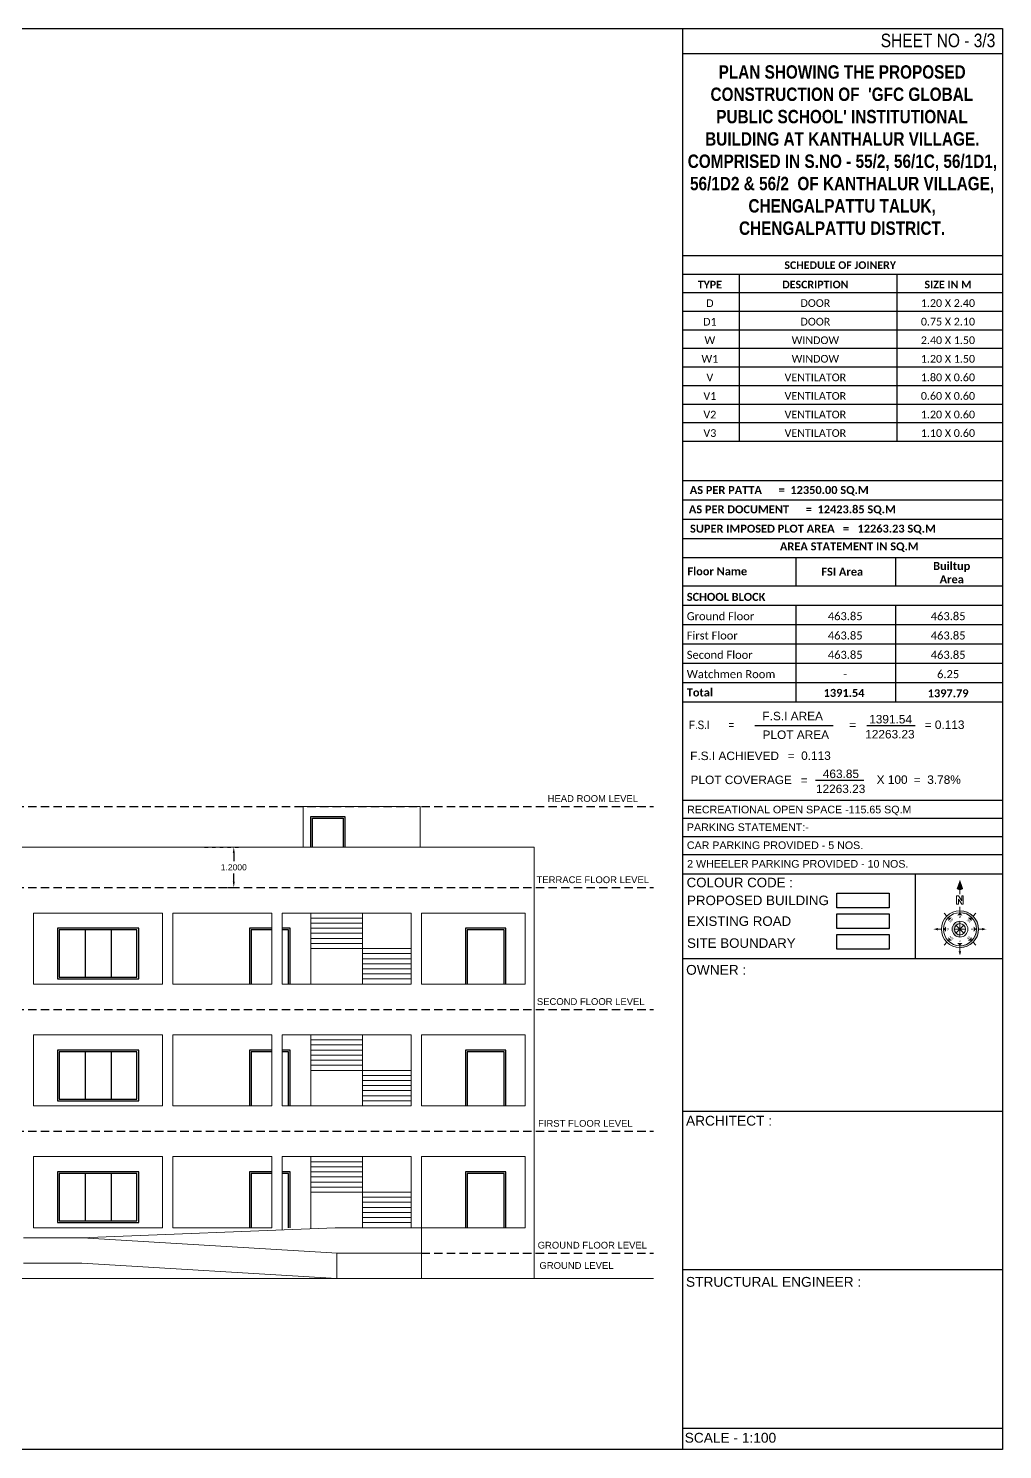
# Model space of a CAD drawing. Header units: metres. Extents: x 2792 to 3145, y -72 to 111.
# Drawn here: x 3115.78 to 3144.56, y -71.97 to -29.97 of the extents above; entities that cross this region are included whole.
import ezdxf
from ezdxf.enums import TextEntityAlignment as Align

# ---------------------------------------------------------------- set-up
doc = ezdxf.new("R2010")
doc.units = ezdxf.units.M
doc.header["$MEASUREMENT"] = 0
doc.header["$PDMODE"] = 35
for name, pattern in [('DOT2', [0.125, 0, -0.125]), ('HIDDEN', [0.375, 0.25, -0.125]), ('PHANTOM2', [1.25, 0.625, -0.125, 0.125, -0.125, 0.125, -0.125])]:
    doc.linetypes.add(name, pattern=pattern)
for name, color, linetype in [('BLK_1_PARAPET_HT', 233, 'Continuous'), ('Layer5', 30, 'Continuous'), ('Title-text', 7, 'Continuous'), ('WIN', 2, 'Continuous')]:
    doc.layers.add(name, color=color, linetype=linetype)
for name, color, linetype, lineweight in [('Col', 2, 'Continuous', 40), ('DIM', 7, 'Continuous', 18), ('Hidden', 8, 'HIDDEN', 0), ('North Pont', 7, 'Continuous', 15), ('Stair', 52, 'Continuous', 18), ('Text', 7, 'Continuous', 5)]:
    doc.layers.add(name, color=color, linetype=linetype, lineweight=lineweight)
doc.styles.add('ariel narrow', font='ARIALN.TTF')
doc.styles.add('RomanS', font='arial.ttf', dxfattribs={"height": 9})
doc.styles.add('SKR', font='ARIALN.TTF')
doc.styles.get("Standard").update_dxf_attribs({"font": 'arial.ttf'})
doc.dimstyles.get("Standard").update_dxf_attribs({"dimtxt": 0.18, "dimasz": 0.18, "dimexe": 0.18, "dimexo": 0.0625, "dimgap": 0.09, "dimtad": 0, "dimtih": 1, "dimtoh": 1, "dimdec": 4, "dimzin": 0, "dimdsep": 46, "dimtxsty": 'Standard', "dimcen": 0.09, "dimadec": 0, "dimazin": 0, "dimtfac": 1, "dimtdec": 4, "dimtofl": 0, "dimtmove": 0, "dimatfit": 3, "dimfxl": 0, "dimtolj": 1, "dimtzin": 0, "dimarcsym": 0})

# ---------------------------------------------------------------- blocks, each defined once
blk = doc.blocks.new('NR')
at = {"layer": 'North Pont'}
h = blk.add_hatch(color=0, dxfattribs=at)
h.paths.add_polyline_path([(2705, 1548, -0.414214), (2887, 1731), (2887, 1753, 0.414214), (2682, 1548, 0.414214), (2887, 1343), (2887, 1365, -0.414214)])
h.paths.add_polyline_path([(2887, 1486), (2887, 1460, 0.414214), (2975, 1548, 0.414214), (2887, 1636), (2887, 1610, -0.414214), (2949, 1548, -0.414214)])
at = {"layer": 'North Pont', "color": 0}
for p, q in [((2887, 1753), (2887, 1796)), ((2887, 1753), (2887, 1731)), ((2742, 1693), (2712, 1724)), ((2931, 1592), (2844, 1504)), ((2844, 1592), (2931, 1504)), ((2844, 1504), (2931, 1592)), ((2931, 1504), (2844, 1592)), ((2887, 1610), (2887, 1636)), ((2887, 1610), (2887, 1486)), ((2887, 1486), (2887, 1610)), ((3032, 1693), (3063, 1724)), ((2682, 1548), (2639, 1548)), ((2949, 1548), (2825, 1548)), ((2825, 1548), (2949, 1548)), ((2887, 1486), (2887, 1460)), ((3093, 1548), (3136, 1548)), ((2742, 1403), (2712, 1372)), ((2887, 1343), (2887, 1365)), ((2887, 1343), (2887, 1299)), ((3032, 1403), (3063, 1372)), ((2887, 1160), (2887, 1117))]:
    blk.add_line(p, q, dxfattribs=at)
at = {"layer": 'North Pont', "color": 0, "linetype": 'ByBlock'}
for p, q in [((2850, 1179), (2850, 1271)), ((2850, 1271), (2868, 1271)), ((2868, 1271), (2905, 1216)), ((2905, 1271), (2924, 1271)), ((2905, 1216), (2905, 1271)), ((2924, 1271), (2924, 1179)), ((2868, 1179), (2850, 1179)), ((2905, 1179), (2868, 1234)), ((2868, 1234), (2868, 1179)), ((2924, 1179), (2905, 1179))]:
    blk.add_line(p, q, dxfattribs=at)
at = {"layer": 'North Pont', "color": 0}
for radius in [205, 183, 87.7, 62]:
    blk.add_circle((2887, 1548), radius, dxfattribs=at)
for points in [[(2873, 1789), (2887, 1796), (2887, 1840)], [(2887, 1840), (2902, 1789), (2887, 1796)], [(2705, 1548), (2734, 1577), (2734, 1519)], [(2758, 1677), (2800, 1677), (2758, 1636)], [(2887, 1731), (2917, 1701), (2858, 1701)], [(3017, 1677), (3017, 1636), (2975, 1677)], [(3070, 1548), (3041, 1519), (3041, 1577)], [(2595, 1548), (2646, 1562), (2639, 1548)], [(2646, 1533), (2639, 1548), (2595, 1548)], [(2758, 1419), (2758, 1460), (2800, 1419)], [(3017, 1419), (2975, 1419), (3017, 1460)], [(3129, 1562), (3136, 1548), (3180, 1548)], [(3180, 1548), (3129, 1533), (3136, 1548)], [(2887, 1365), (2858, 1394), (2917, 1394)], [(2887, 1117), (2851, 1102), (2887, 1000)], [(2887, 1000), (2924, 1102), (2887, 1117)]]:
    blk.add_solid(points, dxfattribs=at)
at = {"layer": 'North Pont', "color": 0, "style": 'RomanS'}
for s, rotation, p in [('SE', 224.0584, (2782, 1652)), ('S', 270, (2874, 1684)), ('SW', 315, (2975, 1636)), ('E', 270, (2744, 1546)), ('NE', 319.5636, (2783, 1447)), ('N', 270, (2875, 1412)), ('NW', 225, (2975, 1460)), ('W', 270, (3012, 1548))]:
    blk.add_text(s, height=21.9, rotation=rotation, dxfattribs=at).set_placement(p, align=Align.CENTER)
blk = doc.blocks.new('*D244')
at = {"layer": 'BLK_1_PARAPET_HT', "color": 0, "linetype": 'DOT2', "lineweight": -2}
for p, q in [((3120.986, -54.164), (3122.027, -54.164)), ((3120.986, -55.364), (3122.027, -55.364))]:
    blk.add_line(p, q, dxfattribs=at)
at = {"layer": 'BLK_1_PARAPET_HT', "color": 0, "linetype": 'PHANTOM2', "lineweight": -2}
for p, q in [((3121.847, -54.344), (3121.847, -54.582)), ((3121.847, -55.184), (3121.847, -54.946))]:
    blk.add_line(p, q, dxfattribs=at)
at = {"layer": 'BLK_1_PARAPET_HT', "color": 0}
for points in [[(3121.817, -54.344), (3121.877, -54.344), (3121.847, -54.164)], [(3121.817, -55.184), (3121.877, -55.184), (3121.847, -55.364)]]:
    blk.add_solid(points, dxfattribs=at)
at = {"layer": 'Defpoints', "color": 0}
for p in [(3120.923, -54.164), (3121.847, -54.164), (3120.923, -55.364)]:
    blk.add_point(p, dxfattribs=at)
at = {"layer": 'BLK_1_PARAPET_HT', "color": 0, "insert": (3121.847, -54.764), "char_height": 0.18, "attachment_point": 5}
blk.add_mtext('\\A1;1.2000', dxfattribs=at)

msp = doc.modelspace()

# ---------------------------------------------------------------- linework, layer by layer
for p, q in [((3135.1032, -29.97156), (3135.1032, -71.97156)), ((3135.1032, -30.71091), (3144.56191, -30.71091)), ((3135.1032, -36.68154), (3144.56191, -36.68154)), ((3135.1032, -37.23032), (3144.56191, -37.23032)), ((3136.77957, -37.23032), (3136.77957, -42.16935)), ((3141.44206, -37.23032), (3141.44206, -42.16935)), ((3135.1032, -37.7791), (3144.56191, -37.7791)), ((3135.1032, -38.0658), (3135.1032, -45.39657)), ((3135.1032, -38.32788), (3144.56191, -38.32788)), ((3135.1032, -38.87666), (3144.56191, -38.87666)), ((3135.1032, -39.42544), (3144.56191, -39.42544)), ((3135.1032, -39.97422), (3144.56191, -39.97422)), ((3135.1032, -40.523), (3144.56191, -40.523)), ((3135.1032, -41.07178), (3144.56191, -41.07178)), ((3135.1032, -41.62057), (3144.56191, -41.62057)), ((3135.1032, -42.16935), (3144.56191, -42.16935)), ((3135.1032, -43.32921), (3144.56191, -43.32921)), ((3135.1032, -43.89999), (3144.56191, -43.89999)), ((3135.1032, -44.47077), (3144.56191, -44.47077)), ((3135.1032, -45.04155), (3144.56191, -45.04155)), ((3135.1032, -45.61233), (3144.56191, -45.61233)), ((3138.44993, -45.61233), (3138.44993, -46.44933)), ((3141.39953, -45.61233), (3141.39953, -46.44933)), ((3135.1032, -46.44933), (3144.56191, -46.44933)), ((3135.1032, -47.02011), (3144.56191, -47.02011)), ((3138.44993, -47.02011), (3138.44993, -47.59089)), ((3141.39953, -47.02011), (3141.39953, -47.59089)), ((3135.1032, -47.59089), (3144.56191, -47.59089)), ((3138.44993, -47.59089), (3138.44993, -49.87401)), ((3141.39953, -47.59089), (3141.39953, -49.87401)), ((3135.1032, -48.16167), (3144.56191, -48.16167)), ((3135.1032, -48.73245), (3144.56191, -48.73245)), ((3135.1032, -49.30323), (3144.56191, -49.30323)), ((3135.1032, -49.87401), (3144.56191, -49.87401)), ((3135.1032, -52.78183), (3144.56191, -52.78183)), ((3135.1032, -52.78183), (3144.56191, -52.78183)), ((3135.1032, -52.78183), (3135.1032, -54.38274)), ((3135.1032, -53.31547), (3144.56191, -53.31547)), ((3135.1032, -53.8491), (3144.56191, -53.8491)), ((3135.1032, -54.38274), (3144.56191, -54.38274)), ((3135.1032, -54.95345), (3144.56191, -54.95345)), ((3141.99367, -57.46051), (3141.99367, -54.95345)), ((3135.1032, -57.46051), (3144.56191, -57.46051)), ((3135.1032, -61.96955), (3144.56191, -61.96955)), ((3135.1032, -66.65322), (3144.56191, -66.65322)), ((3135.1032, -71.33689), (3144.56191, -71.33689))]:
    msp.add_line(p, q)
for points in [[(3073.38672, -29.97156), (3144.56191, -29.97156), (3144.56191, -71.97156), (3073.38672, -71.97156)], [(3139.6608, -55.52883), (3141.21407, -55.52883), (3141.21407, -55.96152), (3139.6608, -55.96152)], [(3139.6608, -56.14248), (3141.21407, -56.14248), (3141.21407, -56.57517), (3139.6608, -56.57517)], [(3139.6608, -56.75106), (3141.21407, -56.75106), (3141.21407, -57.18375), (3139.6608, -57.18375)]]:
    msp.add_lwpolyline(points, close=True)
at = {"layer": 'Col', "color": 6, "lineweight": 15}
for p, q in [((3115.92919, -58.21398), (3115.92919, -56.11398)), ((3115.92919, -56.11398), (3119.74419, -56.11398)), ((3119.74419, -58.21398), (3119.74419, -56.11398)), ((3120.04419, -58.21398), (3120.04419, -56.11398)), ((3120.04419, -56.11398), (3122.97419, -56.11398)), ((3122.97419, -58.21398), (3122.97419, -56.11398)), ((3123.27419, -58.21398), (3123.27419, -56.11398)), ((3123.27419, -56.11398), (3127.08919, -56.11398)), ((3127.08919, -58.21398), (3127.08919, -56.11398)), ((3127.38919, -58.21398), (3127.38919, -56.11398)), ((3127.38919, -56.11398), (3130.45419, -56.11398)), ((3130.45419, -58.21398), (3130.45419, -56.11398)), ((3115.92919, -58.21398), (3119.74419, -58.21398)), ((3120.04419, -58.21398), (3122.97419, -58.21398)), ((3123.27419, -58.21398), (3127.08919, -58.21398)), ((3127.38919, -58.21398), (3130.45419, -58.21398)), ((3115.92919, -61.81398), (3115.92919, -59.71398)), ((3115.92919, -59.71398), (3119.74419, -59.71398)), ((3119.74419, -61.81398), (3119.74419, -59.71398)), ((3120.04419, -61.81398), (3120.04419, -59.71398)), ((3120.04419, -59.71398), (3122.97419, -59.71398)), ((3122.97419, -61.81398), (3122.97419, -59.71398)), ((3123.27419, -61.81398), (3123.27419, -59.71398)), ((3123.27419, -59.71398), (3127.08919, -59.71398)), ((3127.08919, -61.81398), (3127.08919, -59.71398)), ((3127.38919, -61.81398), (3127.38919, -59.71398)), ((3127.38919, -59.71398), (3130.45419, -59.71398)), ((3130.45419, -61.81398), (3130.45419, -59.71398)), ((3115.92919, -61.81398), (3119.74419, -61.81398)), ((3120.04419, -61.81398), (3122.97419, -61.81398)), ((3123.27419, -61.81398), (3127.08919, -61.81398)), ((3127.38919, -61.81398), (3130.45419, -61.81398)), ((3115.92919, -65.41398), (3115.92919, -63.31398)), ((3115.92919, -63.31398), (3119.74419, -63.31398)), ((3119.74419, -65.41398), (3119.74419, -63.31398)), ((3120.04419, -65.41398), (3120.04419, -63.31398)), ((3120.04419, -63.31398), (3122.97419, -63.31398)), ((3122.97419, -65.41398), (3122.97419, -63.31398)), ((3123.27419, -65.47678), (3123.27419, -63.31398)), ((3123.27419, -63.31398), (3127.08919, -63.31398)), ((3127.08919, -65.41398), (3127.08919, -63.31398)), ((3127.38919, -65.41398), (3127.38919, -63.31398)), ((3127.38919, -63.31398), (3130.45419, -63.31398)), ((3130.45419, -65.41398), (3130.45419, -63.31398)), ((3115.92919, -65.41398), (3119.74419, -65.41398)), ((3120.04419, -65.41398), (3122.97419, -65.41398)), ((3127.38919, -65.41398), (3130.45419, -65.41398))]:
    msp.add_line(p, q, dxfattribs=at)
at = {"layer": 'DIM'}
for p, q in [((3076.14919, -54.16398), (3130.71919, -54.16398)), ((3130.71919, -66.91398), (3130.71919, -54.16398)), ((3074.1422, -66.91398), (3134.24689, -66.91398))]:
    msp.add_line(p, q, dxfattribs=at)
at = {"layer": 'Hidden', "linetype": 'ByBlock', "ltscale": 0.5}
for p, q in [((3125.6492, -56.26398), (3124.12421, -56.26398)), ((3125.6492, -56.41398), (3124.12421, -56.41398)), ((3125.6492, -56.56398), (3124.12421, -56.56398)), ((3125.6492, -56.71398), (3124.12421, -56.71398)), ((3125.6492, -56.86398), (3124.12421, -56.86398)), ((3125.6492, -57.01398), (3124.12421, -57.01398)), ((3127.08919, -57.16398), (3124.12421, -57.16398)), ((3127.08919, -57.31398), (3125.6492, -57.31398)), ((3127.08919, -57.46398), (3125.6492, -57.46398)), ((3127.08919, -57.61398), (3125.6492, -57.61398)), ((3127.08919, -57.76398), (3125.6492, -57.76398)), ((3127.08919, -57.91398), (3125.6492, -57.91398)), ((3127.08919, -58.06398), (3125.6492, -58.06398)), ((3125.6492, -59.86398), (3124.12421, -59.86398)), ((3125.6492, -60.01398), (3124.12421, -60.01398)), ((3125.6492, -60.16398), (3124.12421, -60.16398)), ((3125.6492, -60.31398), (3124.12421, -60.31398)), ((3125.6492, -60.46398), (3124.12421, -60.46398)), ((3125.6492, -60.61398), (3124.12421, -60.61398)), ((3127.08919, -60.76398), (3124.12421, -60.76398)), ((3127.08919, -60.91398), (3125.6492, -60.91398)), ((3127.08919, -61.06398), (3125.6492, -61.06398)), ((3127.08919, -61.21398), (3125.6492, -61.21398)), ((3127.08919, -61.36398), (3125.6492, -61.36398)), ((3127.08919, -61.51398), (3125.6492, -61.51398)), ((3127.08919, -61.66398), (3125.6492, -61.66398)), ((3125.6492, -63.46398), (3124.12421, -63.46398)), ((3125.6492, -63.61398), (3124.12421, -63.61398)), ((3125.6492, -63.76398), (3124.12421, -63.76398)), ((3125.6492, -63.91398), (3124.12421, -63.91398)), ((3125.6492, -64.06398), (3124.12421, -64.06398)), ((3125.6492, -64.21398), (3124.12421, -64.21398)), ((3127.08919, -64.36398), (3124.12421, -64.36398)), ((3127.08919, -64.51398), (3125.6492, -64.51398)), ((3127.08919, -64.66398), (3125.6492, -64.66398)), ((3127.08919, -64.81398), (3125.6492, -64.81398)), ((3127.08919, -64.96398), (3125.6492, -64.96398)), ((3117.32922, -65.71458), (3124.8442, -65.41398)), ((3124.8442, -65.41398), (3127.38919, -65.41398)), ((3127.08919, -65.11398), (3125.6492, -65.11398)), ((3127.08919, -65.26398), (3125.6492, -65.26398)), ((3127.38919, -65.41398), (3127.38919, -66.91398)), ((3117.35919, -65.71398), (3115.62919, -65.71398)), ((3124.91156, -66.16398), (3117.3666, -65.71309)), ((3124.88917, -66.16265), (3124.88917, -66.91398)), ((3124.88917, -66.16398), (3127.38919, -66.16398)), ((3117.35919, -66.46398), (3115.62919, -66.46398)), ((3124.88917, -66.91398), (3117.35919, -66.46398))]:
    msp.add_line(p, q, dxfattribs=at)
at = {"layer": 'Layer5', "linetype": 'HIDDEN'}
for p, q in [((3074.1422, -52.96398), (3134.24689, -52.96398)), ((3074.1422, -55.36398), (3134.24689, -55.36398)), ((3074.1422, -58.96398), (3134.24689, -58.96398)), ((3074.1422, -62.56398), (3134.24689, -62.56398)), ((3127.38919, -66.16398), (3134.24689, -66.16398))]:
    msp.add_line(p, q, dxfattribs=at)
at = {"layer": 'Stair', "ltscale": 20}
for p, q in [((3124.12421, -58.21398), (3124.12421, -56.11398)), ((3125.6492, -58.21398), (3125.6492, -56.11398)), ((3124.12421, -61.81398), (3124.12421, -59.71398)), ((3125.6492, -61.81398), (3125.6492, -59.71398)), ((3124.12421, -65.44278), (3124.12421, -63.31398)), ((3125.6492, -65.41398), (3125.6492, -63.31398))]:
    msp.add_line(p, q, dxfattribs=at)
msp.add_lwpolyline([(3123.8942, -54.16398), (3123.8942, -52.96398), (3127.35419, -52.96398), (3127.35419, -54.16398)], dxfattribs=at)
at = {"layer": 'Title-text', "linetype": 'Continuous'}
for p, q in [((3137.23808, -50.57627), (3139.55543, -50.57627)), ((3140.55255, -50.57627), (3141.98103, -50.57627)), ((3139.03137, -52.19075), (3140.45985, -52.19075))]:
    msp.add_line(p, q, dxfattribs=at)
at = {"layer": 'WIN', "color": 8}
for p, q in [((3117.45335, -56.61398), (3117.45335, -58.01398)), ((3118.22002, -56.61398), (3118.22002, -58.01398)), ((3117.45335, -60.21398), (3117.45335, -61.61398)), ((3118.22002, -60.21398), (3118.22002, -61.61398)), ((3117.45335, -63.81398), (3117.45335, -65.21398)), ((3118.22002, -63.81398), (3118.22002, -65.21398))]:
    msp.add_line(p, q, dxfattribs=at)
at = {"layer": 'WIN', "color": 34}
for points in [[(3124.12414, -54.16398), (3124.12414, -53.26398), (3125.12414, -53.26398), (3125.12414, -54.16398)], [(3124.17414, -54.16398), (3124.17414, -53.31398), (3125.07414, -53.31398), (3125.07414, -54.16398)], [(3122.97419, -56.56398), (3122.30919, -56.56398), (3122.30919, -58.21398)], [(3122.97419, -56.61398), (3122.35919, -56.61398), (3122.35919, -58.21398)], [(3123.50919, -58.21398), (3123.50919, -56.56398), (3123.27419, -56.56398)], [(3123.45919, -58.21398), (3123.45919, -56.61398), (3123.27419, -56.61398)], [(3129.8892, -58.21398), (3129.8892, -56.56398), (3128.6892, -56.56398), (3128.6892, -58.21398)], [(3129.8392, -58.21398), (3129.8392, -56.61398), (3128.7392, -56.61398), (3128.7392, -58.21398)], [(3122.97419, -60.16398), (3122.30919, -60.16398), (3122.30919, -61.81398)], [(3122.97419, -60.21398), (3122.35919, -60.21398), (3122.35919, -61.81398)], [(3123.50919, -61.81398), (3123.50919, -60.16398), (3123.27419, -60.16398)], [(3123.45919, -61.81398), (3123.45919, -60.21398), (3123.27419, -60.21398)], [(3129.8892, -61.81398), (3129.8892, -60.16398), (3128.6892, -60.16398), (3128.6892, -61.81398)], [(3129.8392, -61.81398), (3129.8392, -60.21398), (3128.7392, -60.21398), (3128.7392, -61.81398)], [(3122.97419, -63.76398), (3122.30919, -63.76398), (3122.30919, -65.41398)], [(3122.97419, -63.81398), (3122.35919, -63.81398), (3122.35919, -65.41398)], [(3123.50919, -65.41398), (3123.50919, -63.76398), (3123.27419, -63.76398)], [(3123.45919, -65.41398), (3123.45919, -63.81398), (3123.27419, -63.81398)], [(3129.8892, -65.41398), (3129.8892, -63.76398), (3128.6892, -63.76398), (3128.6892, -65.41398)], [(3129.8392, -65.41398), (3129.8392, -63.81398), (3128.7392, -63.81398), (3128.7392, -65.41398)]]:
    msp.add_lwpolyline(points, dxfattribs=at)
at = {"layer": 'WIN'}
for points in [[(3116.63668, -58.06398), (3119.03668, -58.06398), (3119.03668, -56.56398), (3116.63668, -56.56398)], [(3116.68668, -58.01398), (3118.98668, -58.01398), (3118.98668, -56.61398), (3116.68668, -56.61398)], [(3116.63668, -61.66398), (3119.03668, -61.66398), (3119.03668, -60.16398), (3116.63668, -60.16398)], [(3116.68668, -61.61398), (3118.98668, -61.61398), (3118.98668, -60.21398), (3116.68668, -60.21398)], [(3116.63668, -65.26398), (3119.03668, -65.26398), (3119.03668, -63.76398), (3116.63668, -63.76398)], [(3116.68668, -65.21398), (3118.98668, -65.21398), (3118.98668, -63.81398), (3116.68668, -63.81398)]]:
    msp.add_lwpolyline(points, close=True, dxfattribs=at)

# ---------------------------------------------------------------- block references
at = {"xscale": 0.0026647602958602, "yscale": 0.0026647602958602, "zscale": 0.0026647602958602, "rotation": 180}
msp.add_blockref('NR', (3150.99626, -52.46722), dxfattribs=at)

# ---------------------------------------------------------------- texts
at = {"color": 2, "style": 'SKR'}
msp.add_text('SHEET NO - 3/3', height=0.4, dxfattribs=at).set_placement((3140.96108, -30.52622))
for s, insert, char_height, width, attachment_point in [('{\\fCalibri|b1|i0|c0|p34;SCHEDULE OF JOINERY}', (3139.76368, -37.08384), 0.2273953, 4.2880931, 8), ('{\\fCalibri|b1|i0|c0;TYPE ', (3135.91327, -37.65631), 0.2273953, 1.1460724, 8), ('{\\fCalibri|b1|i0|c0;DESCRIPTION', (3139.03083, -37.65631), 0.2273953, 2.5957175, 8), ('{\\fCalibri|b1|i0|c0;SIZE IN M', (3142.94769, -37.65631), 0.2273953, 1.9988048, 8), ('{\\fCalibri|b0|i0|c0|p34;D}', (3135.91327, -38.20509), 0.2273953, 1.1460724, 8), ('{\\fCalibri|b0|i0|c0|p34;DOOR}', (3139.03083, -38.20509), 0.2273953, 3.3949008, 8), ('{\\fCalibri|b0|i0|c0|p34;1.20 X 2.40}', (3142.94769, -38.20509), 0.2273953, 1.9988048, 8), ('{\\fCalibri|b0|i0|c0|p34;D1}', (3135.91327, -38.75387), 0.2273953, 1.1460724, 8), ('{\\fCalibri|b0|i0|c0|p34;DOOR}', (3139.03083, -38.75387), 0.2273953, 2.5957175, 8), ('{\\fCalibri|b0|i0|c0|p34;0.75 X 2.10}', (3142.94769, -38.75387), 0.2273953, 1.9988048, 8), ('{\\fCalibri|b0|i0|c0|p34;W}', (3135.91327, -39.30265), 0.2273953, 1.1460724, 8), ('{\\fCalibri|b0|i0|c0;WINDOW', (3139.03083, -39.30265), 0.2273953, 2.5957175, 8), ('{\\fCalibri|b0|i0|c0|p34;2.40 X 1.50}', (3142.94769, -39.30265), 0.2273953, 1.9988048, 8), ('{\\fCalibri|b0|i0|c0|p34;W1}', (3135.91327, -39.85143), 0.2273953, 1.1460724, 8), ('{\\fCalibri|b0|i0|c0;WINDOW', (3139.03083, -39.85143), 0.2273953, 2.5957175, 8), ('{\\fCalibri|b0|i0|c0|p34;1.20 X 1.50}', (3142.94769, -39.85143), 0.2273953, 1.9988048, 8), ('{\\fCalibri|b0|i0|c0|p34;V}', (3135.91327, -40.40021), 0.2273953, 1.1460724, 8), ('{\\fCalibri|b0|i0|c0|p34;VENTILATOR}', (3139.03083, -40.40021), 0.2273953, 2.5957175, 8), ('{\\fCalibri|b0|i0|c0|p34;1.80 X 0.60}', (3142.94769, -40.40021), 0.2273953, 1.9988048, 8), ('{\\fCalibri|b0|i0|c0|p34;V1}', (3135.91327, -40.94899), 0.2273953, 1.1460724, 8), ('{\\fCalibri|b0|i0|c0|p34;VENTILATOR}', (3139.03083, -40.94899), 0.2273953, 2.5957175, 8), ('{\\fCalibri|b0|i0|c0|p34;0.60 X 0.60}', (3142.94769, -40.94899), 0.2273953, 1.9988048, 8), ('{\\fCalibri|b0|i0|c0|p34;V2}', (3135.91327, -41.49777), 0.2273953, 1.1460724, 8), ('{\\fCalibri|b0|i0|c0|p34;VENTILATOR}', (3139.03083, -41.49777), 0.2273953, 2.5957175, 8), ('{\\fCalibri|b0|i0|c0|p34;1.20 X 0.60}', (3142.94769, -41.49777), 0.2273953, 1.9988048, 8), ('{\\fCalibri|b0|i0|c0|p34;V3}', (3135.91327, -42.04655), 0.2273953, 1.1460724, 8), ('{\\fCalibri|b0|i0|c0|p34;VENTILATOR}', (3139.03083, -42.04655), 0.2273953, 2.5957175, 8), ('{\\fCalibri|b0|i0|c0|p34;1.10 X 0.60}', (3142.94769, -42.04655), 0.2273953, 1.9988048, 8), ('\\pt9.22394;{\\fCalibri|b1|i0|c0|p34;AS PER PATTA      =  12350.00 SQ.M}', (3137.96226, -43.77695), 0.2365112, 15.3152825, 8), ('{\\fCalibri|b1|i0|c0|p34;AS PER DOCUMENT      =  12423.85 SQ.M}', (3138.34925, -44.34773), 0.2365112, 15.3152825, 8), ('{\\fCalibri|b1|i0|c0|p34;SUPER IMPOSED PLOT AREA   =   12263.23 SQ.M}', (3138.95774, -44.91851), 0.2365112, 15.3152825, 8), ('{\\fCalibri|b1|i0|c0|p34;AREA STATEMENT IN SQ.M}', (3140.0327, -45.44315), 0.2365112, 15.3152825, 8), ('{\\fCalibri|b1|i0|c0;Builtup Area', (3143.05946, -46.37319), 0.2365112, 1.5467832, 8), ('{\\fCalibri|b1|i0|c0|p34;Floor Name}', (3136.13312, -46.01599), 0.2365112, 2.6997753, 5), ('{\\fCalibri|b1|i0|c0;FSI Area', (3139.82378, -46.02845), 0.2365112, 1.5467832, 5), ('{\\fCalibri|b1|i0|c0|p34;\\C1;SCHOOL BLOCK}', (3135.23092, -46.89239), 0.2365112, 3.1726871, 7), ('{\\fCalibri|b0|i0|c0|p34;Ground Floor}', (3135.23092, -47.46317), 0.2365112, 2.6997753, 7), ('{\\fCalibri|b0|i0|c0|p34;463.85}', (3139.91254, -47.46317), 0.2365112, 1.5467832, 8), ('{\\fCalibri|b0|i0|c0|p34;463.85}', (3142.95357, -47.46317), 0.2365112, 1.5467832, 8), ('{\\fCalibri|b0|i0|c0|p34;First Floor}', (3135.23092, -48.03395), 0.2365112, 2.6997753, 7), ('{\\fCalibri|b0|i0|c0|p34;463.85}', (3139.91254, -48.03395), 0.2365112, 1.5467832, 8), ('{\\fCalibri|b0|i0|c0|p34;463.85}', (3142.95357, -48.03395), 0.2365112, 1.5467832, 8), ('{\\fCalibri|b0|i0|c0|p34;Second Floor}', (3135.23092, -48.60473), 0.2365112, 2.6997753, 7), ('{\\fCalibri|b0|i0|c0|p34;463.85}', (3139.91254, -48.60473), 0.2365112, 1.5467832, 8), ('{\\fCalibri|b0|i0|c0|p34;463.85}', (3142.95357, -48.60473), 0.2365112, 1.5467832, 8), ('{\\fCalibri|b0|i0|c0|p34;Watchmen Room}', (3135.23092, -49.17551), 0.2365112, 2.6997753, 7), ('{\\fCalibri|b0|i0|c0|p34;-}', (3139.91254, -49.17551), 0.2365112, 1.5467832, 8), ('{\\fCalibri|b0|i0|c0|p34;6.25}', (3142.95357, -49.17551), 0.2365112, 1.5467832, 8), ('{\\fCalibri|b1|i0|c0|p34;Total}', (3135.23092, -49.71669), 0.2365112, 2.6997753, 7), ('{\\fCalibri|b1|i0|c0|p34;\\C1;1391.54}', (3139.87874, -49.61038), 0.2365112, 1.5467832, 5), ('{\\fCalibri|b1|i0|c0|p34;\\C1;1397.79}', (3142.95357, -49.74076), 0.2365112, 1.5467832, 8)]:
    msp.add_mtext(s, dxfattribs=dict(insert=insert, char_height=char_height, width=width, attachment_point=attachment_point))
at = {"layer": 'Text'}
for s, p in [('HEAD ROOM LEVEL', (3132.45504, -52.73103)), ('TERRACE FLOOR LEVEL', (3132.45504, -55.13103)), ('SECOND FLOOR LEVEL', (3132.39323, -58.73103)), ('FIRST FLOOR LEVEL', (3132.23471, -62.33103)), ('GROUND FLOOR LEVEL', (3132.4408, -65.93103)), ('GROUND LEVEL', (3131.97298, -66.53103))]:
    msp.add_text(s, height=0.2, dxfattribs=at).set_placement(p, align=Align.MIDDLE_CENTER)
at = {"layer": 'Text', "ltscale": 3, "insert": (3135.21524, -31.06084), "char_height": 0.3955524, "width": 9.1581695, "attachment_point": 1, "rotation": 0.000754, "style": 'ariel narrow'}
msp.add_mtext("{\\fArial Narrow|b1|i0|c0|p34;\\W7.59218; \\W1;PLAN SHOWING THE PROPOSED \\P{\\W5.688538; }CONSTRUCTION OF  'GFC GLOBAL \\P{\\W7.033292; }PUBLIC SCHOOL' INSTITUTIONAL   \\P{\\W4.438003; }BUILDING AT KANTHALUR VILLAGE. \\P{\\W0.281686; }COMPRISED IN S.NO - 55/2, 56/1C, 56/1D1, \\P{\\W0.885541; }56/1D2 & 56/2  OF KANTHALUR VILLAGE, \\P\\W7.29395;  \\W1;CHENGALPATTU TALUK,\\P\\W6.19116;  \\W1;CHENGALPATTU DISTRICT.}", dxfattribs=at)
at = {"layer": 'Title-text', "linetype": 'Continuous'}
for s, height, p in [('F.S.I AREA', 0.250503, (3137.46569, -50.16805)), ('PLOT AREA', 0.250503, (3137.47055, -50.72019)), (' F.S.I ACHIEVED', 0.2505034, (3135.23479, -51.3441)), ('PLOT COVERAGE', 0.2505034, (3135.34276, -52.05329)), ('RECREATIONAL OPEN SPACE -115.65 SQ.M', 0.2252073, (3135.24167, -52.94318)), ('PARKING STATEMENT:-', 0.2252073, (3135.234, -53.46484)), ('CAR PARKING PROVIDED - 5 NOS.', 0.2252073, (3135.234, -53.99848)), ('2 WHEELER PARKING PROVIDED - 10 NOS.', 0.2252073, (3135.24167, -54.54853))]:
    msp.add_text(s, height=height, dxfattribs=at).set_placement(p, align=Align.TOP_LEFT)
for s, p in [('1391.54', (3140.621, -50.38615)), ('= ', (3140.03132, -50.54964)), ('12263.23', (3140.50316, -50.82989)), ('= 0.113', (3142.25984, -50.54997)), ('=  0.113', (3138.21174, -51.46351)), ('463.85', (3139.25041, -52.00063)), ('X 100', (3140.84115, -52.1727)), ('=  3.78%%%', (3141.93716, -52.1727)), ('= ', (3138.59681, -52.19136)), ('12263.23', (3139.04761, -52.44438))]:
    msp.add_text(s, height=0.250503, dxfattribs=at).set_placement(p, align=Align.MIDDLE_LEFT)
for s, height, p in [('COLOUR CODE :', 0.2810921, (3135.22609, -55.35311)), ('PROPOSED BUILDING', 0.2810921, (3135.23969, -55.88116)), ('EXISTING ROAD', 0.2810921, (3135.23969, -56.49472)), ('SITE BOUNDARY', 0.2810921, (3135.23969, -57.14381)), ('OWNER :', 0.290072, (3135.21222, -57.93946)), ('ARCHITECT :', 0.2900717, (3135.20814, -62.39749)), ('STRUCTURAL ENGINEER :', 0.2900717, (3135.20814, -67.16018)), ('SCALE - 1:100', 0.2900717, (3135.16974, -71.76718))]:
    msp.add_text(s, height=height, dxfattribs=at).set_placement(p)
at = {"layer": 'Title-text', "ltscale": 3, "insert": (3135.29794, -50.42809), "char_height": 0.2505034, "width": 1.5204115, "attachment_point": 1, "style": 'SKR'}
msp.add_mtext('F.S.I       =', dxfattribs=at)

# ---------------------------------------------------------------- dimensions: what is measured, and where the dimension line sits
at = {"layer": 'BLK_1_PARAPET_HT'}
dim = msp.add_linear_dim(base=(3121.84686, -54.16398), p1=(3120.92331, -55.36398), p2=(3120.92331, -54.16398), angle=90, dimstyle='Standard', override={"dimfxl": 0, "dimarcsym": 2}, dxfattribs=at)
dim.commit()
dim.dimension.update_dxf_attribs({"geometry": '*D244', "text_midpoint": (3121.84686, -54.76398)})

doc.saveas('drawing.dxf')
